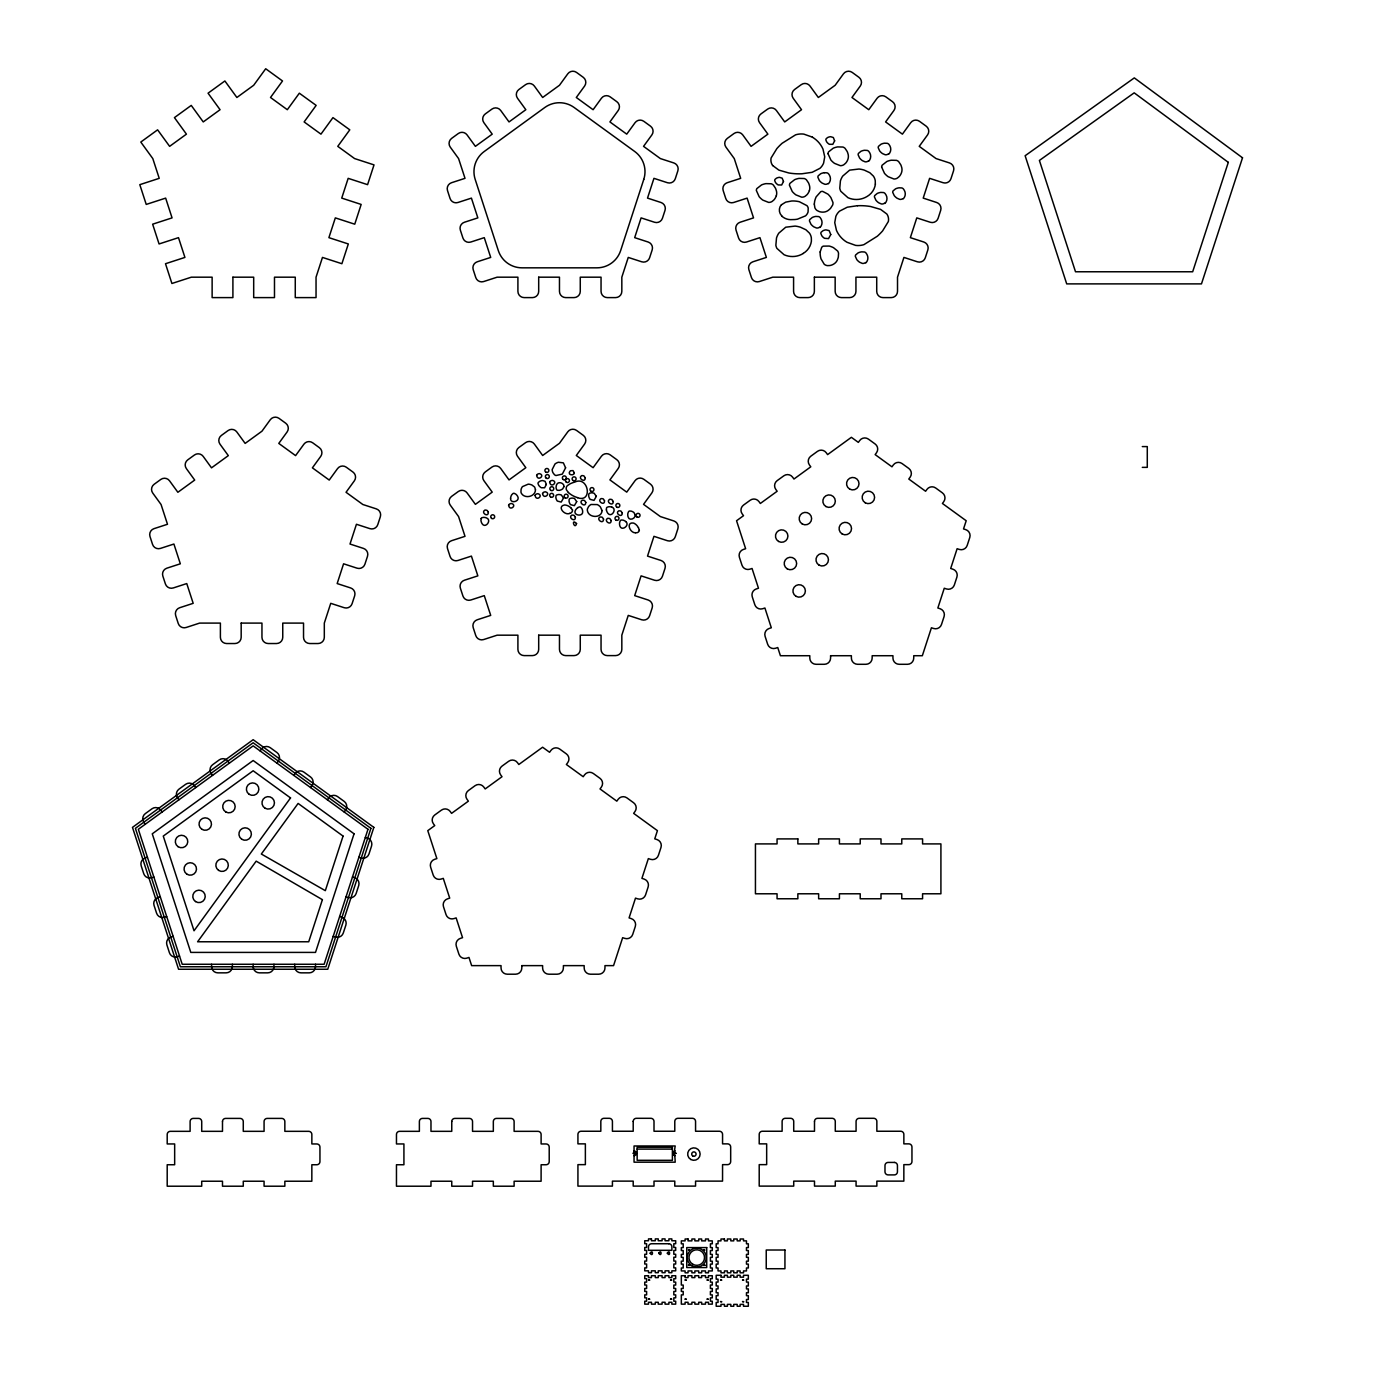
<?xml version="1.0" encoding="UTF-8"?>
<svg xmlns="http://www.w3.org/2000/svg" width="1375" height="1375" viewBox="0 0 1375 1375"><rect width="100%" height="100%" fill="white"/><g stroke="black" fill="none" stroke-linecap="round" stroke-linejoin="round"><path stroke-width="1.5" d="M232.375 964.27L232.375 966.608A6.239 6.239 0 0 1 226.136 972.847L217.817 972.847A6.239 6.239 0 0 1 211.595 966.608L211.595 964.27M273.952 964.27L273.952 966.608A6.239 6.239 0 0 1 267.712 972.847L259.394 972.847A6.239 6.239 0 0 1 253.155 966.608L253.155 964.27M639.22 530.286L638.516 527.673M510.572 498.248C510.022 504.367 520.661 501.394 517.653 496.375A7.837 7.837 0 0 0 515.677 494.055L514.164 493.333A1.925 1.925 0 0 0 513.013 493.505L511.723 494.794A7.992 7.992 0 0 0 510.589 498.248M875.325 184.078L875.256 180.744A11.017 11.017 0 0 0 873.348 176.052L869.808 172.7L864.325 170.139A26.847 26.847 0 0 0 859.014 169.022L849.647 170.139L842.703 176.103A19.473 19.473 0 0 0 840.417 180.881L839.781 188.186A11.138 11.138 0 0 0 840.812 191.314L847.997 197.725A20.591 20.591 0 0 0 867.212 196.402A16.844 16.844 0 0 0 875.411 184.078M481.181 518.53L480.941 520.334A7.992 7.992 0 0 0 482.144 523.772C485.409 528.962 492.061 520.145 486.613 517.98A7.837 7.837 0 0 0 483.622 517.361L481.989 517.688A1.925 1.925 0 0 0 481.181 518.53M260.133 750.922L261.491 749.031A6.239 6.239 0 0 1 270.205 747.656L276.942 752.537A6.239 6.239 0 0 1 278.317 761.252L276.942 763.142M293.752 775.362L295.127 773.455A6.239 6.239 0 0 1 303.841 772.08L310.561 776.978A6.239 6.239 0 0 1 311.953 785.675L310.578 787.566M327.387 799.786L328.762 797.895A6.239 6.239 0 0 1 337.477 796.52L344.197 801.402A6.239 6.239 0 0 1 345.572 810.116L344.197 812.006M781.516 204.72L785.692 202.142L791.587 201.008A26.073 26.073 0 0 1 794.458 201.008A28.17 28.17 0 0 1 799.373 201.73L806.97 205.666A6.067 6.067 0 0 1 808.208 208.055L808.07 211.956A8.766 8.766 0 0 1 805.544 215.858L797.397 219.192A42.041 42.041 0 0 1 794.767 219.536L790.522 219.656A13.475 13.475 0 0 1 781.859 216.202M868.295 160.961L868.055 161.133A3.987 3.987 0 0 1 865.064 161.803L862.469 160.686A12.856 12.856 0 0 1 859.616 158.056L858.137 154.808A2.853 2.853 0 0 1 858.447 153.398L860.922 151.319A12.22 12.22 0 0 1 864.497 150.27L867.264 150.425A3.73 3.73 0 0 1 868.794 151.422L869.756 152.848A7.064 7.064 0 0 1 868.673 161.322M888.37 153.88L888.13 154.052A3.987 3.987 0 0 1 885.139 154.722L882.544 153.605A12.856 12.856 0 0 1 879.691 150.975L878.212 147.727A2.853 2.853 0 0 1 878.522 146.317L880.997 144.238A12.22 12.22 0 0 1 884.572 143.189L887.339 143.327A3.73 3.73 0 0 1 888.869 144.323L889.831 145.767A7.064 7.064 0 0 1 888.748 154.241M819.638 227.116L819.414 227.305A3.987 3.987 0 0 1 816.423 227.975L813.811 226.841A12.856 12.856 0 0 1 810.958 224.211L809.48 220.98A2.853 2.853 0 0 1 809.806 219.553L812.281 217.473A12.22 12.22 0 0 1 815.839 216.425L818.623 216.58A3.73 3.73 0 0 1 820.153 217.577L821.098 219.02A7.064 7.064 0 0 1 820.016 227.477M884.589 203.105L884.348 203.277A3.987 3.987 0 0 1 881.358 203.947L878.762 202.83A12.856 12.856 0 0 1 875.909 200.2L874.431 196.952A2.853 2.853 0 0 1 874.741 195.542L877.216 193.463A12.22 12.22 0 0 1 880.773 192.414L883.558 192.552A3.73 3.73 0 0 1 885.088 193.548L886.05 194.992A7.064 7.064 0 0 1 884.95 203.466M865.494 262.539L865.27 262.711A3.987 3.987 0 0 1 862.28 263.381L859.667 262.264A12.856 12.856 0 0 1 856.814 259.634L855.336 256.386A2.853 2.853 0 0 1 855.645 254.959L858.12 252.88A12.22 12.22 0 0 1 861.695 251.848L864.462 251.986A3.73 3.73 0 0 1 866.009 252.983L866.955 254.427A7.064 7.064 0 0 1 865.872 262.9M577.913 507.547L579.614 506.911A1.925 1.925 0 0 1 580.748 507.22L581.814 508.492A7.837 7.837 0 0 1 582.673 511.431C583.378 517.241 572.43 515.573 575.455 510.228A7.992 7.992 0 0 1 577.93 507.564M147.417 857.244L145.2 857.966A6.239 6.239 0 0 0 141.195 865.82L143.756 873.727A6.239 6.239 0 0 0 151.628 877.731L153.845 877.009M160.273 896.775L158.039 897.497A6.239 6.239 0 0 0 154.034 905.352L156.613 913.258A6.239 6.239 0 0 0 164.467 917.262L166.684 916.541M173.113 936.306L170.895 937.028A6.239 6.239 0 0 0 166.891 944.883L169.452 952.806A6.239 6.239 0 0 0 177.306 956.794L179.541 956.072M569.594 513.511C564.18 515.539 556.72 506.241 564.695 504.952A9.694 9.694 0 0 1 570.677 507.702M824.244 172.7L827.028 172.855A3.73 3.73 0 0 1 828.558 173.852L829.503 175.295A7.064 7.064 0 0 1 828.42 183.769M857.536 205.7L847.292 207.195L839.541 211.148A14.077 14.077 0 0 0 835.845 216.408L834.745 222.681L836.464 230.381A25.919 25.919 0 0 0 847.017 242.275L855.628 245.386A19.353 19.353 0 0 0 863.878 244.664L877.353 236.208A65.759 65.759 0 0 0 882.63 230.88L888.319 221.581A9.264 9.264 0 0 0 888.542 219.295A10.484 10.484 0 0 0 888.37 217.645A9.161 9.161 0 0 0 886.789 213.967L880.567 209.378L870.581 206.508A63.284 63.284 0 0 0 857.536 205.717M1142.298 446.583L1147.283 446.583L1147.283 467.363L1142.298 467.363M637.158 1149.087L672.392 1149.087M635.37 532.812C629.578 532.881 625.745 521.589 633.703 523.102A9.694 9.694 0 0 1 638.378 527.725M577.534 497.733C593.106 503.164 588.5 475.406 574.767 482.092A25.97 25.97 0 0 0 570.161 483.794L567.308 485.667A3.936 3.936 0 0 0 566.5 489.947L568.391 492.508M365.32 837.461L367.555 838.2A6.239 6.239 0 0 1 371.542 846.055L368.981 853.961A6.239 6.239 0 0 1 361.127 857.966L358.892 857.244M352.481 877.009L354.698 877.731A6.239 6.239 0 0 1 358.703 885.586L356.142 893.492A6.239 6.239 0 0 1 348.27 897.497L346.053 896.775M339.625 916.541L341.859 917.262A6.239 6.239 0 0 1 345.864 925.117L343.286 933.023A6.239 6.239 0 0 1 335.431 937.028L333.214 936.306M611.858 507.134C617.409 508.853 611.48 518.186 607.819 513.236A7.992 7.992 0 0 1 606.409 509.902M812.47 137.173L803.825 134.114A19.353 19.353 0 0 0 795.575 134.836L782.1 143.292A65.759 65.759 0 0 0 776.841 148.62L771.134 157.919A9.264 9.264 0 0 0 770.911 160.205A10.484 10.484 0 0 0 771.083 161.855A9.161 9.161 0 0 0 772.664 165.55M625.745 521.555C630.352 525.061 621.638 531.833 619.85 525.92A7.992 7.992 0 0 1 619.661 522.277L620.366 520.592A1.925 1.925 0 0 1 621.362 520.008L623.047 520.128A7.837 7.837 0 0 1 625.728 521.555M570.78 507.598L572.344 509.816M781.962 216.098L781.584 215.686A8.112 8.112 0 0 1 781.43 204.652M772.681 165.533L778.886 170.122L788.872 172.992A63.284 63.284 0 0 0 801.917 173.783L812.161 172.305L819.913 168.352A14.077 14.077 0 0 0 823.608 163.092L824.725 156.819L822.989 149.119A25.919 25.919 0 0 0 812.436 137.225M229.384 763.142L228.009 761.252A6.239 6.239 0 0 0 219.295 759.859L212.575 764.758A6.239 6.239 0 0 0 211.183 773.455L212.558 775.362M195.748 787.566L194.373 785.675A6.239 6.239 0 0 0 185.659 784.3L178.939 789.181A6.239 6.239 0 0 0 177.564 797.895L178.939 799.786M162.112 812.006L160.737 810.116A6.239 6.239 0 0 0 152.041 808.741L145.303 813.622A6.239 6.239 0 0 0 143.928 822.336L145.303 824.227M606.392 509.902L606.495 508.08A1.925 1.925 0 0 1 607.234 507.186L608.85 506.722A7.837 7.837 0 0 1 611.858 507.134M315.511 964.27L315.511 966.608A6.239 6.239 0 0 1 309.289 972.847L300.97 972.847A6.239 6.239 0 0 1 294.731 966.608L294.731 964.27M675.194 1155.636A2.338 2.338 0 0 1 672.856 1153.298A2.338 2.338 0 0 1 675.194 1150.961M634.047 1150.961A2.338 2.338 0 0 1 636.384 1153.298A2.338 2.338 0 0 1 634.047 1155.636M572.516 509.798A3.163 3.163 0 0 1 569.577 513.339M577.569 497.612A22.705 22.705 0 0 1 568.373 492.525M639.392 530.337A3.163 3.163 0 0 1 635.422 532.658M809.394 190.455A11.223 11.223 0 0 1 807.005 194.7L805.183 196.247A6.291 6.291 0 0 1 801.677 197.175L795.902 194.872A21.45 21.45 0 0 1 792.258 191.503L789.422 185.213A4.606 4.606 0 0 1 789.92 183.373L794.63 179.678A20.436 20.436 0 0 1 799.013 178.389L804.272 178.527A5.981 5.981 0 0 1 806.438 179.816L808.517 182.909A20.367 20.367 0 0 1 809.033 184.164L809.531 185.814A9.006 9.006 0 0 1 809.428 190.472M776.308 195.697A11.223 11.223 0 0 1 773.919 199.925L772.097 201.472A6.291 6.291 0 0 1 768.591 202.4L762.816 200.097A21.45 21.45 0 0 1 759.172 196.745L756.336 190.438A4.606 4.606 0 0 1 756.834 188.616L761.544 184.92A20.436 20.436 0 0 1 765.927 183.631L771.186 183.769A5.981 5.981 0 0 1 773.352 185.041L775.431 188.152A20.367 20.367 0 0 1 775.947 189.406L776.445 191.039A9.006 9.006 0 0 1 776.342 195.714M824.244 172.717A12.22 12.22 0 0 0 820.686 173.748L818.211 175.828A2.853 2.853 0 0 0 817.884 177.255L819.363 180.503A12.856 12.856 0 0 0 822.233 183.133L824.828 184.25A3.987 3.987 0 0 0 827.836 183.597M902.67 198.688A3.987 3.987 0 0 1 899.663 199.341L897.067 198.223A12.856 12.856 0 0 1 894.214 195.594L892.719 192.345A2.853 2.853 0 0 1 893.045 190.936L895.52 188.856A12.22 12.22 0 0 1 899.078 187.808L901.863 187.945A3.73 3.73 0 0 1 903.392 188.942L904.355 190.386A7.064 7.064 0 0 1 903.255 198.859M803.292 253.464A20.591 20.591 0 0 1 784.094 254.753L776.909 248.377A11.138 11.138 0 0 1 775.861 245.248L776.514 237.944A19.473 19.473 0 0 1 778.783 233.166L785.744 227.202L795.111 226.084A26.847 26.847 0 0 1 800.422 227.202L805.905 229.763L809.445 233.114A11.017 11.017 0 0 1 811.336 237.806L811.405 241.141A16.844 16.844 0 0 1 803.258 253.395M222.492 1121.519L222.492 1131.333L201.713 1131.333L201.713 1121.519A3.111 3.111 0 0 0 198.584 1118.408L193.222 1118.408A3.111 3.111 0 0 0 190.111 1121.519L190.111 1131.333L170.328 1131.333A3.111 3.111 0 0 0 167.2 1134.461L167.2 1143.948L174.659 1143.948L174.659 1164.745L167.2 1164.745L167.2 1186.212L201.713 1186.212L201.713 1181.228L222.492 1181.228L222.492 1186.212L243.272 1186.212L243.272 1181.228L264.069 1181.228L264.069 1186.212L284.848 1186.212L284.848 1181.228L311.833 1181.228L311.85 1164.745L316.834 1164.745A3.111 3.111 0 0 0 319.945 1161.634L319.945 1147.077A3.111 3.111 0 0 0 316.834 1143.966L311.85 1143.948L311.85 1134.461A3.111 3.111 0 0 0 308.722 1131.333L284.848 1131.333L284.848 1121.519A3.111 3.111 0 0 0 281.737 1118.408L267.18 1118.408A3.111 3.111 0 0 0 264.069 1121.519L264.069 1131.333L243.272 1131.333L243.272 1121.519A3.111 3.111 0 0 0 240.161 1118.408L225.603 1118.408A3.111 3.111 0 0 0 222.492 1121.519M232.908 277.183L232.908 297.602L212.128 297.602L212.128 277.183L191.331 277.183L171.909 283.491L165.498 263.725L184.92 257.417L178.492 237.652L159.07 243.959L152.642 224.194L172.064 217.886L165.653 198.12L146.231 204.428L139.803 184.662L159.225 178.338L152.797 158.572L140.8 142.055L157.609 129.834L169.623 146.352L186.433 134.148L174.436 117.614L191.245 105.411L203.242 121.928L220.069 109.708L208.055 93.191L224.881 80.97L236.878 97.487L253.688 85.267L265.702 68.75L282.511 80.97L270.514 97.487L287.323 109.708L299.337 93.191L316.147 105.394L304.133 121.928L320.959 134.148L332.956 117.614L349.783 129.834L337.769 146.352L354.595 158.572L374.017 164.88L367.589 184.662L348.167 178.338L341.739 198.103L361.161 204.428L354.75 224.194L335.328 217.886L328.9 237.652L348.322 243.959L341.894 263.725L322.472 257.417L316.044 277.183L316.044 297.602L295.264 297.602L295.264 277.183L274.484 277.183L274.484 297.602L253.688 297.602L253.688 277.183L232.908 277.183M241.175 623.098L241.175 637.295A6.239 6.239 0 0 1 234.936 643.534L226.617 643.534A6.239 6.239 0 0 1 220.395 637.295L220.395 623.098L199.598 623.098L186.106 627.498A6.239 6.239 0 0 1 178.252 623.494L175.691 615.588A6.239 6.239 0 0 1 179.695 607.716L193.188 603.333L186.759 583.567L173.267 587.95A6.239 6.239 0 0 1 165.412 583.945L162.834 576.039A6.239 6.239 0 0 1 166.839 568.184L180.331 563.802L173.903 544.036L160.411 548.419A6.239 6.239 0 0 1 152.556 544.414L149.995 536.508A6.239 6.239 0 0 1 154 528.653L167.492 524.27L161.064 504.505L152.728 493.023A6.239 6.239 0 0 1 154.103 484.309L160.823 479.428A6.239 6.239 0 0 1 169.537 480.803L177.873 492.284L194.7 480.064L186.364 468.583A6.239 6.239 0 0 1 187.739 459.869L194.459 454.988A6.239 6.239 0 0 1 203.173 456.362L211.509 467.844L228.319 455.623L219.983 444.159A6.239 6.239 0 0 1 221.375 435.445L228.095 430.547A6.239 6.239 0 0 1 236.809 431.939L245.145 443.403L261.955 431.2L270.291 419.719A6.239 6.239 0 0 1 279.005 418.344L285.725 423.225A6.239 6.239 0 0 1 287.117 431.939L278.781 443.403L295.591 455.623L303.927 444.159A6.239 6.239 0 0 1 312.641 442.767L319.361 447.666A6.239 6.239 0 0 1 320.736 456.362L312.4 467.844L329.227 480.064L337.562 468.583A6.239 6.239 0 0 1 346.277 467.208L352.997 472.089A6.239 6.239 0 0 1 354.372 480.803L346.036 492.284L362.845 504.505L376.338 508.887A6.239 6.239 0 0 1 380.342 516.742L377.781 524.648A6.239 6.239 0 0 1 369.927 528.653L356.434 524.27L350.006 544.036L363.498 548.419A6.239 6.239 0 0 1 367.503 556.273L364.925 564.18A6.239 6.239 0 0 1 357.07 568.184L343.578 563.802L337.167 583.567L350.659 587.95A6.239 6.239 0 0 1 354.664 595.805L352.086 603.711A6.239 6.239 0 0 1 344.231 607.716L330.739 603.333L324.311 623.098L324.311 637.295A6.239 6.239 0 0 1 318.072 643.534L309.77 643.534A6.239 6.239 0 0 1 303.531 637.295L303.531 623.098L282.752 623.098L282.752 637.295A6.239 6.239 0 0 1 276.512 643.534L268.194 643.534A6.239 6.239 0 0 1 261.955 637.295L261.955 623.098L241.175 623.098M451.756 1121.519L451.756 1131.333L430.977 1131.333L430.977 1121.519A3.111 3.111 0 0 0 427.848 1118.408L422.486 1118.408A3.111 3.111 0 0 0 419.375 1121.519L419.375 1131.333L399.592 1131.333A3.111 3.111 0 0 0 396.464 1134.461L396.464 1143.948L403.923 1143.948L403.923 1164.745L396.464 1164.745L396.464 1186.212L430.977 1186.212L430.977 1181.228L451.756 1181.228L451.756 1186.212L472.536 1186.212L472.536 1181.228L493.333 1181.228L493.333 1186.212L514.112 1186.212L514.112 1181.228L541.097 1181.228L541.114 1164.745L546.098 1164.745A3.111 3.111 0 0 0 549.209 1161.634L549.209 1147.077A3.111 3.111 0 0 0 546.098 1143.966L541.114 1143.948L541.114 1134.461A3.111 3.111 0 0 0 537.986 1131.333L514.112 1131.333L514.112 1121.519A3.111 3.111 0 0 0 511.002 1118.408L496.444 1118.408A3.111 3.111 0 0 0 493.333 1121.519L493.333 1131.333L472.536 1131.333L472.536 1121.519A3.111 3.111 0 0 0 469.425 1118.408L454.867 1118.408A3.111 3.111 0 0 0 451.756 1121.519M521.812 965.628L521.812 967.966A6.239 6.239 0 0 1 515.591 974.205L507.272 974.205A6.239 6.239 0 0 1 501.033 967.966L501.033 965.628L471.642 965.628L468.978 957.447L466.761 958.169A6.239 6.239 0 0 1 458.906 954.164L456.328 946.258A6.239 6.239 0 0 1 460.333 938.403L462.55 937.681L456.139 917.898L453.905 918.62A6.239 6.239 0 0 1 446.05 914.633L443.489 906.727A6.239 6.239 0 0 1 447.494 898.855L449.711 898.133L443.283 878.367L441.066 879.089A6.239 6.239 0 0 1 433.211 875.084L430.633 867.178A6.239 6.239 0 0 1 434.637 859.323L436.872 858.602L427.78 830.655L434.741 825.584L433.366 823.694A6.239 6.239 0 0 1 434.758 814.98L441.478 810.098A6.239 6.239 0 0 1 450.192 811.473L451.567 813.364L468.377 801.161L467.002 799.253A6.239 6.239 0 0 1 468.377 790.556L475.114 785.658A6.239 6.239 0 0 1 483.811 787.05L485.186 788.941L502.012 776.72L500.637 774.83A6.239 6.239 0 0 1 502.012 766.116L508.733 761.234A6.239 6.239 0 0 1 517.447 762.609L518.822 764.5L542.609 747.227L549.57 752.28L550.945 750.389A6.239 6.239 0 0 1 559.659 749.014L566.38 753.895A6.239 6.239 0 0 1 567.755 762.609L566.38 764.5L583.206 776.72L584.581 774.83A6.239 6.239 0 0 1 593.278 773.455L600.016 778.336A6.239 6.239 0 0 1 601.391 787.05L600.016 788.941L616.825 801.161L618.2 799.253A6.239 6.239 0 0 1 626.914 797.878L633.634 802.777A6.239 6.239 0 0 1 635.027 811.473L633.652 813.364L657.422 830.655L654.758 838.836L656.992 839.558A6.239 6.239 0 0 1 660.997 847.413L658.419 855.319A6.239 6.239 0 0 1 650.564 859.323L648.347 858.602L641.919 878.367L644.136 879.089A6.239 6.239 0 0 1 648.141 886.944L645.58 894.85A6.239 6.239 0 0 1 637.725 898.855L635.491 898.133L629.08 917.898L631.297 918.62A6.239 6.239 0 0 1 635.302 926.492L632.723 934.398A6.239 6.239 0 0 1 624.869 938.403L622.652 937.681L613.559 965.628L604.966 965.628L604.966 967.966A6.239 6.239 0 0 1 598.727 974.205L590.408 974.205A6.239 6.239 0 0 1 584.169 967.966L584.169 965.628L563.389 965.628L563.389 967.966A6.239 6.239 0 0 1 557.15 974.205L548.831 974.205A6.239 6.239 0 0 1 542.609 967.966L542.609 965.628L521.812 965.628M538.691 635.181L538.691 649.361A6.239 6.239 0 0 1 532.452 655.6L524.133 655.6A6.239 6.239 0 0 1 517.911 649.361L517.911 635.181L497.114 635.181L483.622 639.564A6.239 6.239 0 0 1 475.767 635.559L473.206 627.653A6.239 6.239 0 0 1 477.211 619.781L490.703 615.398L484.275 595.633L470.783 600.016A6.239 6.239 0 0 1 462.928 596.011L460.35 588.105A6.239 6.239 0 0 1 464.355 580.25L477.847 575.867L471.419 556.102L457.927 560.484A6.239 6.239 0 0 1 450.072 556.48L447.511 548.573A6.239 6.239 0 0 1 451.516 540.719L465.008 536.336L458.58 516.57L450.244 505.089A6.239 6.239 0 0 1 451.619 496.375L458.339 491.494A6.239 6.239 0 0 1 467.053 492.869L475.389 504.35L492.216 492.13L483.88 480.648A6.239 6.239 0 0 1 485.255 471.952L491.975 467.053A6.239 6.239 0 0 1 500.689 468.428L509.025 479.909L525.834 467.689L517.498 456.225A6.239 6.239 0 0 1 518.891 447.511L525.611 442.63A6.239 6.239 0 0 1 534.325 444.005L542.661 455.486L559.47 443.266L567.806 431.784A6.239 6.239 0 0 1 576.52 430.409L583.241 435.291A6.239 6.239 0 0 1 584.633 444.005L576.297 455.486L593.106 467.689L601.442 456.225A6.239 6.239 0 0 1 610.156 454.833L616.877 459.731A6.239 6.239 0 0 1 618.252 468.428L609.916 479.909L626.742 492.13L635.078 480.648A6.239 6.239 0 0 1 643.792 479.273L650.513 484.155A6.239 6.239 0 0 1 651.887 492.869L643.552 504.35L660.361 516.57L673.853 520.953A6.239 6.239 0 0 1 677.858 528.808L675.297 536.714A6.239 6.239 0 0 1 667.442 540.719L653.95 536.336L647.522 556.102L661.014 560.484A6.239 6.239 0 0 1 665.019 568.339L662.441 576.245A6.239 6.239 0 0 1 654.586 580.25L641.094 575.867L634.683 595.633L648.175 600.016A6.239 6.239 0 0 1 652.18 607.87L649.602 615.794A6.239 6.239 0 0 1 641.747 619.781L628.255 615.398L621.827 635.181L621.827 649.361A6.239 6.239 0 0 1 615.588 655.6L607.286 655.6A6.239 6.239 0 0 1 601.047 649.361L601.047 635.181L580.267 635.181L580.267 649.361A6.239 6.239 0 0 1 574.028 655.6L565.709 655.6A6.239 6.239 0 0 1 559.47 649.361L559.47 635.181L538.691 635.181M538.691 277.183L538.691 291.363A6.239 6.239 0 0 1 532.452 297.602L524.133 297.602A6.239 6.239 0 0 1 517.911 291.363L517.911 277.183L497.114 277.183L483.622 281.566A6.239 6.239 0 0 1 475.767 277.561L473.206 269.655A6.239 6.239 0 0 1 477.211 261.8L490.703 257.417L484.275 237.652L470.783 242.034A6.239 6.239 0 0 1 462.928 238.03L460.35 230.123A6.239 6.239 0 0 1 464.355 222.269L477.847 217.886L471.419 198.12L457.927 202.503A6.239 6.239 0 0 1 450.072 198.498L447.511 190.592A6.239 6.239 0 0 1 451.516 182.72L465.008 178.338L458.58 158.572L450.244 147.091A6.239 6.239 0 0 1 451.619 138.394L458.339 133.495A6.239 6.239 0 0 1 467.053 134.888L475.389 146.352L492.216 134.148L483.88 122.667A6.239 6.239 0 0 1 485.255 113.953L491.975 109.072A6.239 6.239 0 0 1 500.689 110.447L509.025 121.928L525.834 109.708L517.498 98.227A6.239 6.239 0 0 1 518.891 89.513L525.611 84.631A6.239 6.239 0 0 1 534.325 86.006L542.661 97.487L559.47 85.267L567.806 73.786A6.239 6.239 0 0 1 576.52 72.411L583.241 77.309A6.239 6.239 0 0 1 584.633 86.006L576.297 97.487L593.106 109.708L601.442 98.227A6.239 6.239 0 0 1 610.156 96.852L616.877 101.733A6.239 6.239 0 0 1 618.252 110.447L609.916 121.928L626.742 134.148L635.078 122.667A6.239 6.239 0 0 1 643.792 121.292L650.513 126.173A6.239 6.239 0 0 1 651.887 134.888L643.552 146.352L660.361 158.572L673.853 162.955A6.239 6.239 0 0 1 677.858 170.809L675.297 178.716A6.239 6.239 0 0 1 667.442 182.72L653.95 178.338L647.522 198.103L661.014 202.503A6.239 6.239 0 0 1 665.019 210.358L662.441 218.264A6.239 6.239 0 0 1 654.586 222.269L641.094 217.886L634.683 237.652L648.175 242.034A6.239 6.239 0 0 1 652.18 249.889L649.602 257.795A6.239 6.239 0 0 1 641.747 261.8L628.255 257.417L621.827 277.183L621.827 291.363A6.239 6.239 0 0 1 615.588 297.602L607.286 297.602A6.239 6.239 0 0 1 601.047 291.363L601.047 277.183L580.267 277.183L580.267 291.363A6.239 6.239 0 0 1 574.028 297.602L565.709 297.602A6.239 6.239 0 0 1 559.47 291.363L559.47 277.183L538.691 277.183M633.205 1121.416L633.205 1131.247L612.425 1131.247L612.425 1121.416A3.111 3.111 0 0 0 609.314 1118.305L603.934 1118.305A3.111 3.111 0 0 0 600.823 1121.416L600.823 1131.247L581.041 1131.247A3.111 3.111 0 0 0 577.93 1134.358L577.93 1143.862L585.372 1143.862L585.372 1164.642L577.93 1164.642L577.93 1186.109L612.425 1186.109L612.425 1181.125L633.205 1181.125L633.205 1186.109L654.002 1186.109L654.002 1181.125L674.781 1181.125L674.781 1186.109L695.561 1186.109L695.561 1181.125L722.545 1181.125L722.562 1164.642L727.547 1164.642A3.111 3.111 0 0 0 730.675 1161.531L730.675 1146.973A3.111 3.111 0 0 0 727.547 1143.862L722.562 1143.862L722.562 1134.358A3.111 3.111 0 0 0 719.452 1131.247L695.561 1131.247L695.561 1121.416A3.111 3.111 0 0 0 692.45 1118.305L677.892 1118.305A3.111 3.111 0 0 0 674.781 1121.416L674.781 1131.247L654.002 1131.247L654.002 1121.416A3.111 3.111 0 0 0 650.873 1118.305L636.333 1118.305A3.111 3.111 0 0 0 633.205 1121.416M814.498 1121.416L814.498 1131.247L793.719 1131.247L793.719 1121.416A3.111 3.111 0 0 0 790.591 1118.305L785.228 1118.305A3.111 3.111 0 0 0 782.117 1121.416L782.117 1131.247L762.334 1131.247A3.111 3.111 0 0 0 759.206 1134.358L759.206 1143.862L766.666 1143.862L766.666 1164.642L759.206 1164.642L759.206 1186.109L793.719 1186.109L793.719 1181.125L814.498 1181.125L814.498 1186.109L835.278 1186.109L835.278 1181.125L856.075 1181.125L856.075 1186.109L876.855 1186.109L876.855 1181.125L903.839 1181.125L903.856 1164.642L908.841 1164.642A3.111 3.111 0 0 0 911.952 1161.531L911.952 1146.973A3.111 3.111 0 0 0 908.841 1143.862L903.856 1143.862L903.856 1134.358A3.111 3.111 0 0 0 900.728 1131.247L876.855 1131.247L876.855 1121.416A3.111 3.111 0 0 0 873.744 1118.305L859.186 1118.305A3.111 3.111 0 0 0 856.075 1121.416L856.075 1131.247L835.278 1131.247L835.278 1121.416A3.111 3.111 0 0 0 832.167 1118.305L817.609 1118.305A3.111 3.111 0 0 0 814.498 1121.416M814.361 277.183L814.361 291.363A6.239 6.239 0 0 1 808.139 297.602L799.82 297.602A6.239 6.239 0 0 1 793.581 291.363L793.581 277.183L772.802 277.183L759.309 281.566A6.239 6.239 0 0 1 751.455 277.561L748.877 269.655A6.239 6.239 0 0 1 752.881 261.8L766.373 257.417L759.945 237.652L746.453 242.034A6.239 6.239 0 0 1 738.598 238.03L736.038 230.123A6.239 6.239 0 0 1 740.042 222.269L753.534 217.886L747.106 198.12L733.614 202.503A6.239 6.239 0 0 1 725.759 198.498L723.181 190.592A6.239 6.239 0 0 1 727.186 182.72L740.678 178.338L734.267 158.572L725.914 147.091A6.239 6.239 0 0 1 727.306 138.394L734.027 133.495A6.239 6.239 0 0 1 742.741 134.888L751.077 146.352L767.886 134.148L759.55 122.667A6.239 6.239 0 0 1 760.925 113.953L767.663 109.072A6.239 6.239 0 0 1 776.359 110.447L784.712 121.928L801.522 109.708L793.186 98.227A6.239 6.239 0 0 1 794.561 89.513L801.281 84.631A6.239 6.239 0 0 1 809.995 86.006L818.331 97.487L835.158 85.267L843.494 73.786A6.239 6.239 0 0 1 852.208 72.411L858.928 77.309A6.239 6.239 0 0 1 860.303 86.006L851.967 97.487L868.777 109.708L877.13 98.227A6.239 6.239 0 0 1 885.827 96.852L892.564 101.733A6.239 6.239 0 0 1 893.939 110.447L885.603 121.928L902.412 134.148L910.748 122.667A6.239 6.239 0 0 1 919.463 121.292L926.183 126.173A6.239 6.239 0 0 1 927.575 134.888L919.239 146.352L936.048 158.572L949.541 162.955A6.239 6.239 0 0 1 953.545 170.809L950.967 178.716A6.239 6.239 0 0 1 943.113 182.72L929.62 178.338L923.209 198.103L936.702 202.503A6.239 6.239 0 0 1 940.689 210.358L938.128 218.264A6.239 6.239 0 0 1 930.273 222.269L916.781 217.886L910.353 237.652L923.845 242.034A6.239 6.239 0 0 1 927.85 249.889L925.289 257.795A6.239 6.239 0 0 1 917.417 261.8L903.925 257.417L897.514 277.183L897.514 291.363A6.239 6.239 0 0 1 891.275 297.602L882.956 297.602A6.239 6.239 0 0 1 876.717 291.363L876.717 277.183L855.938 277.183L855.938 291.363A6.239 6.239 0 0 1 849.698 297.602L841.397 297.602A6.239 6.239 0 0 1 835.158 291.363L835.158 277.183L814.361 277.183M830.586 655.72L830.586 658.075A6.239 6.239 0 0 1 824.347 664.297L816.045 664.297A6.239 6.239 0 0 1 809.806 658.075L809.806 655.72L780.416 655.72L777.752 647.539L775.534 648.261A6.239 6.239 0 0 1 767.663 644.256L765.102 636.35A6.239 6.239 0 0 1 769.106 628.495L771.323 627.773L764.913 608.008L762.678 608.73A6.239 6.239 0 0 1 754.823 604.725L752.263 596.819A6.239 6.239 0 0 1 756.25 588.964L758.484 588.242L752.056 568.477L749.839 569.198A6.239 6.239 0 0 1 741.984 565.194L739.406 557.288A6.239 6.239 0 0 1 743.411 549.433L745.628 548.711L736.553 520.747L743.514 515.694L742.139 513.803A6.239 6.239 0 0 1 743.514 505.089L750.252 500.208A6.239 6.239 0 0 1 758.966 501.583L760.341 503.473L777.15 491.253L775.775 489.363A6.239 6.239 0 0 1 777.15 480.648L783.887 475.767A6.239 6.239 0 0 1 792.584 477.142L793.959 479.033L810.786 466.813L809.411 464.922A6.239 6.239 0 0 1 810.786 456.225L817.506 451.327A6.239 6.239 0 0 1 826.22 452.702L827.595 454.609L851.383 437.319L858.344 442.389L859.719 440.498A6.239 6.239 0 0 1 868.416 439.106L875.153 444.005A6.239 6.239 0 0 1 876.528 452.702L875.153 454.609L891.963 466.813L893.337 464.922A6.239 6.239 0 0 1 902.052 463.547L908.789 468.428A6.239 6.239 0 0 1 910.164 477.142L908.789 479.033L925.598 491.253L926.973 489.363A6.239 6.239 0 0 1 935.688 487.988L942.408 492.869A6.239 6.239 0 0 1 943.8 501.583L942.425 503.473L966.195 520.747L963.531 528.928L965.766 529.65A6.239 6.239 0 0 1 969.77 537.522L967.192 545.428A6.239 6.239 0 0 1 959.337 549.433L957.12 548.711L950.692 568.477L952.909 569.198A6.239 6.239 0 0 1 956.914 577.053L954.353 584.959A6.239 6.239 0 0 1 946.498 588.964L944.264 588.242L937.853 608.008L940.07 608.73A6.239 6.239 0 0 1 944.075 616.584L941.497 624.491A6.239 6.239 0 0 1 933.642 628.495L931.425 627.773L922.333 655.72L913.739 655.72L913.739 658.075A6.239 6.239 0 0 1 907.5 664.297L899.181 664.297A6.239 6.239 0 0 1 892.942 658.075L892.942 655.72L872.163 655.72L872.163 658.075A6.239 6.239 0 0 1 865.923 664.297L857.605 664.297A6.239 6.239 0 0 1 851.383 658.075L851.383 655.72L830.586 655.72M602.061 510.572C601.666 518.65 588.448 518.066 587.383 510.555A4.572 4.572 0 0 1 587.469 508.784L588.586 506.584A7.855 7.855 0 0 1 591.044 504.487L597.317 504.591A10.708 10.708 0 0 1 600.359 506.894L602.061 510.572M814.292 204.102L814.877 207.745A6.291 6.291 0 0 0 817.145 210.564L819.311 211.595A11.223 11.223 0 0 0 824.141 212.042A9.006 9.006 0 0 0 828.438 210.255L829.744 209.138A20.367 20.367 0 0 0 830.672 208.158L832.666 204.995A5.981 5.981 0 0 0 832.958 202.486L830.913 197.639A20.436 20.436 0 0 0 827.939 194.15L822.645 191.383A4.606 4.606 0 0 0 820.772 191.658L816.183 196.831A21.45 21.45 0 0 0 814.619 201.523L814.292 204.102M563.527 498.042L561.189 502.081L557.288 501.05A7.992 7.992 0 0 1 555.878 497.716L555.964 495.894A1.925 1.925 0 0 1 556.703 495L558.319 494.536A7.837 7.837 0 0 1 561.327 494.966L563.527 498.042M575.386 517.258C575.661 522.844 567.531 517.533 571.845 515.144A4.486 4.486 0 0 1 574.183 515.436L575.386 517.258M576.555 523.531C574.784 530.475 570.608 517.756 576.555 523.531M576.709 501.617L574.372 505.656L570.47 504.625A7.992 7.992 0 0 1 569.061 501.273L569.147 499.452A1.925 1.925 0 0 1 569.886 498.558L571.502 498.111A7.837 7.837 0 0 1 574.509 498.523L576.709 501.617M585.183 477.761C585.578 483.347 577.328 478.277 581.642 475.647A4.486 4.486 0 0 1 583.98 475.939L585.183 477.761M585.802 502.391C585.75 508.269 578.016 502.442 582.261 500.277A4.486 4.486 0 0 1 584.598 500.569L585.802 502.391M596.337 496.341L594 500.38L590.098 499.348A7.992 7.992 0 0 1 588.672 495.997L588.758 494.175A1.925 1.925 0 0 1 589.497 493.281L591.113 492.817A7.837 7.837 0 0 1 594.138 493.247L596.337 496.341M603.556 519.148C603.539 524.958 595.753 519.217 600.016 517.034A4.486 4.486 0 0 1 602.353 517.327L603.556 519.148M604.519 500.758C604.931 506.378 596.664 501.239 600.978 498.644A4.486 4.486 0 0 1 603.316 498.936L604.519 500.758M611.136 520.489C611.342 526.247 603.281 520.781 607.595 518.375A4.486 4.486 0 0 1 609.933 518.667L611.136 520.489M613.164 501.462C613.628 507.048 605.275 501.978 609.623 499.348A4.486 4.486 0 0 1 611.978 499.641L613.164 501.462M622.256 512.978C622.531 518.53 614.384 513.305 618.716 510.864A4.486 4.486 0 0 1 621.053 511.156L622.256 512.978M535.477 489.655C535.545 496.478 525.267 499.159 521.589 493.659A4.572 4.572 0 0 1 520.953 492.009L521.073 489.534A7.855 7.855 0 0 1 522.448 486.63L528.223 484.155A10.708 10.708 0 0 1 531.936 485.014L534.634 487.059L535.477 489.655M574.32 472.845C574.441 475.595 568.7 475.475 569.267 472.708A4.486 4.486 0 0 1 570.556 470.731L573.014 470.611L574.32 472.845M508.595 505.261C509.609 511.741 517.498 505.175 511.552 503.491A4.486 4.486 0 0 0 509.283 504.195L508.595 505.261M535.081 495.464C535.958 501.841 543.967 495.619 538.038 493.694A4.486 4.486 0 0 0 535.769 494.416L535.098 495.344M536.628 475.389C537.608 481.852 545.548 475.355 539.567 473.619A4.486 4.486 0 0 0 537.316 474.341L536.628 475.389M542.541 493.591C543.572 500.105 551.444 493.453 545.497 491.82A4.486 4.486 0 0 0 543.228 492.525L542.558 493.47M546.322 484.481L544.603 487.781L541.337 487.747A7.992 7.992 0 0 1 538.691 485.272L538.02 483.588A1.925 1.925 0 0 1 538.33 482.453L539.619 481.387A7.837 7.837 0 0 1 542.541 480.528L545.102 481.319L546.322 484.481M549.622 482.178C550.842 488.812 558.439 481.783 552.561 480.408A4.486 4.486 0 0 0 550.309 481.13L549.639 482.058M783.475 181.5L781.67 184.989L778.233 184.955A8.422 8.422 0 0 1 775.414 182.342L774.709 180.555A2.028 2.028 0 0 1 775.036 179.386L776.394 178.234A8.267 8.267 0 0 1 779.487 177.341L782.186 178.166L783.475 181.5M828.025 153.708L830.861 160.016A21.45 21.45 0 0 0 834.522 163.367L840.297 165.67A6.291 6.291 0 0 0 843.803 164.759L845.625 163.212A11.223 11.223 0 0 0 848.014 158.967A9.006 9.006 0 0 0 848.134 154.327L847.653 152.677A20.367 20.367 0 0 0 847.138 151.422L845.058 148.328A5.981 5.981 0 0 0 842.892 147.039L837.633 146.902A20.436 20.436 0 0 0 833.233 148.191L828.541 151.886A4.606 4.606 0 0 0 828.025 153.708M830.758 234.541L828.523 238.614L824.536 238.305A9.9 9.9 0 0 1 821.803 235.761L820.823 233.458A2.286 2.286 0 0 1 821.202 232.134L823.041 230.691A9.694 9.694 0 0 1 825.877 229.866L829.142 230.605L830.758 234.541M834.625 140.834L832.82 144.323L829.383 144.306A8.422 8.422 0 0 1 826.564 141.694L825.859 139.906A2.028 2.028 0 0 1 826.203 138.72L827.544 137.586A8.267 8.267 0 0 1 830.637 136.692L833.336 137.517L834.625 140.834M881.633 167.028L884.486 173.336A21.45 21.45 0 0 0 888.13 176.688L893.905 178.991A6.291 6.291 0 0 0 897.411 178.062L899.233 176.533A11.223 11.223 0 0 0 901.622 172.287A9.006 9.006 0 0 0 901.759 167.647L901.261 165.997A20.367 20.367 0 0 0 900.745 164.742L898.666 161.631A5.981 5.981 0 0 0 896.5 160.359L891.241 160.222A20.436 20.436 0 0 0 886.841 161.511L882.148 165.206A4.606 4.606 0 0 0 881.633 167.028M488.331 512.188C488.589 517.98 480.391 512.634 484.928 510.056A4.486 4.486 0 0 1 487.248 510.52L488.331 512.188M565.589 467.809L562.306 474.117L555.998 475.527A4.572 4.572 0 0 1 554.434 474.667L552.956 472.691A7.855 7.855 0 0 1 552.166 469.58L555.002 463.977A10.708 10.708 0 0 1 558.405 462.258L563.355 462.859L565.589 467.809M633.205 1153.23L634.872 1153.35L633.205 1153.23M648.553 1280.022L649.791 1280.142L648.553 1279.97M648.553 1299.134L649.791 1299.22L648.553 1299.083M650.152 1253.175C653.039 1257.987 653.434 1248.586 650.152 1253.175M658.745 1253.175C661.633 1257.987 662.028 1248.586 658.745 1253.175M667.322 1253.175C670.433 1257.953 670.278 1248.5 667.322 1253.175M674.369 1153.23L676.053 1153.35L674.369 1153.23M670.553 1280.022L671.808 1280.108L670.57 1279.97M670.553 1299.134L671.808 1299.22L670.57 1299.083M685.145 1280.022L686.383 1280.142L685.145 1279.97M685.145 1299.134L686.383 1299.22L685.145 1299.083M688.514 1249.909L689.752 1250.047L688.514 1249.875M688.514 1265.12L689.752 1265.223L688.514 1265.12M703.725 1249.909L704.963 1250.047L703.725 1249.875M703.725 1265.12L704.963 1265.223L703.725 1265.12M707.163 1280.022L708.4 1280.142L707.163 1279.97M707.163 1299.134L708.4 1299.255L707.163 1299.083M720.552 1280.022L721.789 1280.142L720.552 1279.97M720.552 1301.627L721.789 1301.747L720.569 1301.541M742.569 1280.022L743.806 1280.142L742.569 1279.97M742.569 1301.627L743.806 1301.747L742.569 1301.541M820.153 251.952L820.17 254.014A21.45 21.45 0 0 0 821.03 258.895L824.227 264.241A6.291 6.291 0 0 0 827.578 265.633L829.967 265.512A11.223 11.223 0 0 0 834.436 263.588A9.006 9.006 0 0 0 837.358 259.978L837.959 258.363A20.367 20.367 0 0 0 838.32 257.056L838.544 253.327A5.981 5.981 0 0 0 837.598 250.989L833.508 247.689A20.436 20.436 0 0 0 829.228 246.056L823.247 246.142A4.606 4.606 0 0 0 821.734 247.277L820.153 251.952M564.042 486.527L562.633 488.933A7.992 7.992 0 0 1 559.281 490.359L557.459 490.273A1.925 1.925 0 0 1 556.566 489.534L556.102 487.919A7.837 7.837 0 0 1 556.531 484.894C557.683 480.958 564.18 482.694 564.042 486.527M635.233 514.903C635.577 518.77 629.217 521.245 628.066 516.914A7.992 7.992 0 0 1 627.877 513.288L628.581 511.603A1.925 1.925 0 0 1 629.578 511.019L631.245 511.139A7.837 7.837 0 0 1 633.944 512.566L635.233 514.903M635.13 1153.333L634.047 1154.398L634.047 1162.184L675.194 1162.184C674.953 1153.694 673.767 1154.02 675.194 1145.977L634.047 1145.977L634.047 1152.216L635.13 1153.333M322.403 899.663L308.722 941.772L197.605 941.772L256.18 861.145L322.403 899.663M343.062 836.086L325.325 890.673L261.336 854.03L298.117 803.43L343.062 836.086M354.062 833.8L315.511 952.411L190.798 952.411L152.264 833.817L253.155 760.513L354.062 833.8M367.984 829.28L324.122 964.27L182.205 964.27L138.342 829.28L253.155 745.869L367.984 829.28M370.906 828.334L325.944 966.763L180.383 966.763L135.403 828.334L253.155 742.775L370.906 828.334M373.845 827.372L327.748 969.255L178.578 969.255L132.481 827.372L253.155 739.698L373.845 827.372M643.775 179.386L620.641 250.594A24.939 24.939 0 0 1 596.905 267.833L522.036 267.833A24.939 24.939 0 0 1 498.317 250.594L475.183 179.386A24.939 24.939 0 0 1 484.241 151.491L544.809 107.491A24.939 24.939 0 0 1 574.131 107.491L634.717 151.491A24.939 24.939 0 0 1 643.775 179.386M1228.305 162.353L1192.675 271.769L1075.508 271.769L1039.397 160.445L1134.186 92.847L1228.305 162.353M1242.519 157.798L1201.475 283.886L1066.708 283.886L1025.131 155.736L1134.306 77.894L1242.519 157.798M290.537 797.93L194.03 930.772L163.264 836.086L253.155 770.773L290.537 797.93M797.861 838.905L777.064 838.905L777.064 843.906L755.442 843.906L755.442 893.784L777.064 893.784L777.064 898.769L797.861 898.769L797.861 893.784L818.641 893.784L818.641 898.769L839.42 898.769L839.42 893.784L860.217 893.784L860.217 898.769L880.997 898.769L880.997 893.784L901.777 893.784L901.777 898.769L922.573 898.769L922.573 893.784L940.913 893.784L940.913 843.906L922.573 843.906L922.573 838.905L901.777 838.905L901.777 843.906L880.997 843.906L880.997 838.905L860.217 838.905L860.217 843.906L839.42 843.906L839.42 838.905L818.641 838.905L818.641 843.906L797.861 843.906L797.861 838.905M672.392 1147.214L637.158 1147.214L637.158 1160.311L672.392 1160.311L672.392 1147.214M894.334 1162.425L888.095 1162.425A3.111 3.111 0 0 0 884.984 1165.553L884.984 1171.775A3.111 3.111 0 0 0 888.095 1174.903L894.334 1174.903A3.111 3.111 0 0 0 897.445 1171.775L897.445 1165.553A3.111 3.111 0 0 0 894.334 1162.425M651.458 1238.892L648.502 1238.892L648.502 1240.748L644.737 1240.748L644.737 1243.705L646.611 1243.705L646.611 1247.486L644.737 1247.486L644.737 1250.425L646.611 1250.425L646.611 1254.275L644.737 1254.275L644.737 1257.231L646.611 1257.231L646.611 1261.064L644.737 1261.064L644.737 1264.02L646.611 1264.02L646.611 1267.87L644.737 1267.87L644.737 1270.827L648.502 1270.827L648.502 1272.683L651.458 1272.683L651.458 1270.827L655.308 1270.827L655.308 1272.683L658.247 1272.683L658.247 1270.827L662.097 1270.827L662.097 1272.683L665.053 1272.683L665.053 1270.827L668.886 1270.827L668.886 1272.683L671.842 1272.683L671.842 1270.827L675.692 1270.827L675.692 1267.87L673.819 1267.87L673.819 1264.02L675.692 1264.02L675.692 1261.064L673.819 1261.064L673.819 1257.231L675.692 1257.231L675.692 1254.275L673.819 1254.275L673.819 1250.425L675.692 1250.425L675.692 1247.486L673.819 1247.486L673.819 1243.705L675.692 1243.705L675.692 1240.748L671.842 1240.748L671.842 1238.892L668.886 1238.892L668.886 1240.748L665.053 1240.748L665.053 1238.892L662.097 1238.892L662.097 1240.748L658.247 1240.748L658.247 1238.892L655.308 1238.892L655.308 1240.748L651.458 1240.748L651.458 1238.892M688.05 1238.995L685.111 1238.995L685.111 1240.869L681.33 1240.869L681.33 1243.808L683.203 1243.808L683.203 1247.589L681.33 1247.589L681.33 1250.545L683.203 1250.545L683.203 1254.378L681.33 1254.378L681.33 1257.334L683.203 1257.334L683.203 1261.184L681.33 1261.184L681.33 1264.123L683.203 1264.123L683.203 1267.973L681.33 1267.973L681.33 1270.93L685.111 1270.93L685.111 1272.803L688.05 1272.803L688.05 1270.93L691.9 1270.93L691.9 1272.803L694.856 1272.803L694.856 1270.93L698.706 1270.93L698.706 1272.803L701.645 1272.803L701.645 1270.93L705.495 1270.93L705.495 1272.803L708.452 1272.803L708.452 1270.93L712.284 1270.93L712.284 1267.973L710.411 1267.973L710.411 1264.123L712.284 1264.123L712.284 1261.184L710.411 1261.184L710.411 1257.334L712.284 1257.334L712.284 1254.378L710.411 1254.378L710.411 1250.545L712.284 1250.545L712.284 1247.589L710.411 1247.589L710.411 1243.808L712.284 1243.808L712.284 1240.869L708.452 1240.869L708.452 1238.995L705.495 1238.995L705.495 1240.869L701.645 1240.869L701.645 1238.995L698.706 1238.995L698.706 1240.869L694.856 1240.869L694.856 1238.995L691.9 1238.995L691.9 1240.869L688.05 1240.869L688.05 1238.995M724.436 1238.995L720.998 1238.995L720.998 1240.869L718.042 1240.869L718.042 1243.808L716.186 1243.808L716.186 1247.589L718.042 1247.589L718.042 1250.545L716.186 1250.545L716.186 1254.378L718.042 1254.378L718.042 1257.334L716.186 1257.334L716.186 1261.184L718.042 1261.184L718.042 1264.123L716.186 1264.123L716.186 1267.973L718.042 1267.973L718.042 1270.93L720.998 1270.93L720.998 1272.803L724.436 1272.803L724.436 1270.93L727.375 1270.93L727.375 1272.803L730.812 1272.803L730.812 1270.93L733.752 1270.93L733.752 1272.803L737.189 1272.803L737.189 1270.93L740.145 1270.93L740.145 1272.803L743.514 1272.803L743.514 1270.93L746.47 1270.93L746.47 1267.973L748.327 1267.973L748.327 1264.123L746.47 1264.123L746.47 1261.184L748.327 1261.184L748.327 1257.334L746.47 1257.334L746.47 1254.378L748.327 1254.378L748.327 1250.545L746.47 1250.545L746.47 1247.589L748.327 1247.589L748.327 1243.808L746.47 1243.808L746.47 1240.869L743.514 1240.869L743.514 1238.995L740.145 1238.995L740.145 1240.869L737.189 1240.869L737.189 1238.995L733.752 1238.995L733.752 1240.869L730.812 1240.869L730.812 1238.995L727.375 1238.995L727.375 1240.869L724.436 1240.869L724.436 1238.995M668.783 1243.739L651.612 1243.739A3.111 3.111 0 0 0 648.484 1246.85L648.484 1250.322L671.894 1250.322L671.894 1246.85A3.111 3.111 0 0 0 668.783 1243.739M706.716 1247.589L686.761 1247.589L686.761 1267.544L706.716 1267.544L706.716 1247.589M784.936 1250.013L766.236 1250.013L766.236 1268.73L784.936 1268.73L784.936 1250.013M720.998 1275.295L716.186 1275.295L716.186 1279.145L718.042 1279.145L718.042 1282.084L716.186 1282.084L716.186 1285.934L718.042 1285.934L718.042 1288.891L716.186 1288.891L716.186 1292.723L718.042 1292.723L718.042 1295.68L716.186 1295.68L716.186 1299.53L718.042 1299.53L718.042 1302.469L716.186 1302.469L716.186 1306.25L720.998 1306.25L720.998 1304.377L724.436 1304.377L724.436 1306.25L727.375 1306.25L727.375 1304.377L730.812 1304.377L730.812 1306.25L733.752 1306.25L733.752 1304.377L737.189 1304.377L737.189 1306.25L740.145 1306.25L740.145 1304.377L743.514 1304.377L743.514 1306.25L748.327 1306.25L748.327 1302.469L746.47 1302.469L746.47 1299.53L748.327 1299.53L748.327 1295.68L746.47 1295.68L746.47 1292.723L748.327 1292.723L748.327 1288.891L746.47 1288.891L746.47 1285.934L748.327 1285.934L748.327 1282.084L746.47 1282.084L746.47 1279.145L748.327 1279.145L748.327 1275.295L743.514 1275.295L743.514 1277.169L740.145 1277.169L740.145 1275.295L737.189 1275.295L737.189 1277.169L733.752 1277.169L733.752 1275.295L730.812 1275.295L730.812 1277.169L727.375 1277.169L727.375 1275.295L724.436 1275.295L724.436 1277.169L720.998 1277.169L720.998 1275.295M648.502 1275.725L644.737 1275.725L644.737 1278.681L646.611 1278.681L646.611 1282.119L644.737 1282.119L644.737 1285.058L646.611 1285.058L646.611 1288.495L644.737 1288.495L644.737 1291.434L646.611 1291.434L646.611 1294.872L644.737 1294.872L644.737 1297.828L646.611 1297.828L646.611 1301.197L644.737 1301.197L644.737 1304.153L648.502 1304.153L648.502 1302.28L651.458 1302.28L651.458 1304.153L655.308 1304.153L655.308 1302.28L658.247 1302.28L658.247 1304.153L662.097 1304.153L662.097 1302.28L665.053 1302.28L665.053 1304.153L668.886 1304.153L668.886 1302.28L671.842 1302.28L671.842 1304.153L675.692 1304.153L675.692 1301.197L673.819 1301.197L673.819 1297.828L675.692 1297.828L675.692 1294.872L673.819 1294.872L673.819 1291.434L675.692 1291.434L675.692 1288.495L673.819 1288.495L673.819 1285.058L675.692 1285.058L675.692 1282.119L673.819 1282.119L673.819 1278.681L675.692 1278.681L675.692 1275.725L671.842 1275.725L671.842 1277.598L668.886 1277.598L668.886 1275.725L665.053 1275.725L665.053 1277.598L662.097 1277.598L662.097 1275.725L658.247 1275.725L658.247 1277.598L655.308 1277.598L655.308 1275.725L651.458 1275.725L651.458 1277.598L648.502 1277.598L648.502 1275.725M685.111 1275.725L681.33 1275.725L681.33 1285.058L683.203 1285.058L683.203 1288.495L681.33 1288.495L681.33 1291.434L683.203 1291.434L683.203 1294.872L681.33 1294.872L681.33 1304.153L685.111 1304.153L685.111 1302.28L688.05 1302.28L688.05 1304.153L691.9 1304.153L691.9 1302.28L694.856 1302.28L694.856 1304.153L698.706 1304.153L698.706 1302.28L701.645 1302.28L701.645 1304.153L705.495 1304.153L705.495 1302.28L708.452 1302.28L708.452 1304.153L712.284 1304.153L712.284 1301.197L710.411 1301.197L710.411 1297.828L712.284 1297.828L712.284 1294.872L710.411 1294.872L710.411 1291.434L712.284 1291.434L712.284 1288.495L710.411 1288.495L710.411 1285.058L712.284 1285.058L712.284 1282.119L710.411 1282.119L710.411 1278.681L712.284 1278.681L712.284 1275.725L708.452 1275.725L708.452 1277.598L705.495 1277.598L705.495 1275.725L701.645 1275.725L701.645 1277.598L698.706 1277.598L698.706 1275.725L694.856 1275.725L694.856 1277.598L691.9 1277.598L691.9 1275.725L688.05 1275.725L688.05 1277.598L685.111 1277.598L685.111 1275.725M691.745 1265.653A9.505 9.505 0 0 0 706.252 1257.85A9.505 9.505 0 0 0 692.244 1249.188A9.505 9.505 0 0 0 691.745 1265.653M692.656 1264.175A7.769 7.769 0 0 0 704.516 1257.798A7.769 7.769 0 0 0 693.069 1250.717A7.769 7.769 0 0 0 692.656 1264.175M849.664 489.087A6.239 6.239 0 0 0 859.014 483.691A6.239 6.239 0 0 0 849.664 478.277A6.239 6.239 0 0 0 849.664 489.087M825.962 506.55A6.239 6.239 0 0 0 835.33 501.136A6.239 6.239 0 0 0 825.962 495.739A6.239 6.239 0 0 0 825.962 506.55M802.278 523.995A6.239 6.239 0 0 0 811.628 518.598A6.239 6.239 0 0 0 802.278 513.202A6.239 6.239 0 0 0 802.278 523.995M778.577 541.458A6.239 6.239 0 0 0 787.927 536.061A6.239 6.239 0 0 0 778.577 530.664A6.239 6.239 0 0 0 778.577 541.458M787.308 568.906A6.239 6.239 0 0 0 796.658 563.492A6.239 6.239 0 0 0 787.308 558.095A6.239 6.239 0 0 0 787.308 568.906M796.039 596.337A6.239 6.239 0 0 0 805.389 590.941A6.239 6.239 0 0 0 796.039 585.527A6.239 6.239 0 0 0 796.039 596.337M819.105 565.159A6.239 6.239 0 0 0 828.455 559.763A6.239 6.239 0 0 0 819.105 554.348A6.239 6.239 0 0 0 819.105 565.159M842.188 533.981A6.239 6.239 0 0 0 851.538 528.584A6.239 6.239 0 0 0 842.188 523.17A6.239 6.239 0 0 0 842.188 533.981M865.253 502.803A6.239 6.239 0 0 0 874.603 497.406A6.239 6.239 0 0 0 865.253 492.009A6.239 6.239 0 0 0 865.253 502.803M249.133 794.303A6.239 6.239 0 0 0 258.844 789.577A6.239 6.239 0 0 0 249.906 783.527A6.239 6.239 0 0 0 249.133 794.303M225.809 811.989A6.239 6.239 0 0 0 235.177 806.592A6.239 6.239 0 0 0 225.809 801.195A6.239 6.239 0 0 0 225.809 811.989M201.747 829.211A6.239 6.239 0 0 0 211.458 824.502A6.239 6.239 0 0 0 202.52 818.452A6.239 6.239 0 0 0 201.747 829.211M178.045 846.673A6.239 6.239 0 0 0 187.756 841.964A6.239 6.239 0 0 0 178.819 835.897A6.239 6.239 0 0 0 178.045 846.673M186.777 874.122A6.239 6.239 0 0 0 196.487 869.395A6.239 6.239 0 0 0 187.55 863.345A6.239 6.239 0 0 0 186.777 874.122M195.508 901.553A6.239 6.239 0 0 0 205.219 896.827A6.239 6.239 0 0 0 196.281 890.777A6.239 6.239 0 0 0 195.508 901.553M218.573 870.375A6.239 6.239 0 0 0 228.302 865.648A6.239 6.239 0 0 0 219.347 859.598A6.239 6.239 0 0 0 218.573 870.375M241.656 839.197A6.239 6.239 0 0 0 251.367 834.47A6.239 6.239 0 0 0 242.43 828.42A6.239 6.239 0 0 0 241.656 839.197M265.1 808.259A6.239 6.239 0 0 0 274.45 802.845A6.239 6.239 0 0 0 265.1 797.448A6.239 6.239 0 0 0 265.1 808.259M692.673 1155.894A2.183 2.183 0 0 0 696.077 1154.244A2.183 2.183 0 0 0 692.948 1152.113A2.183 2.183 0 0 0 692.673 1155.894M690.783 1159.486A6.239 6.239 0 0 0 700.133 1154.072A6.239 6.239 0 0 0 690.783 1148.675A6.239 6.239 0 0 0 690.783 1159.486M616.842 507.169A1.977 1.977 0 0 0 619.85 505.502A1.977 1.977 0 0 0 616.894 503.748A1.977 1.977 0 0 0 616.842 507.169M615.966 520.077A1.977 1.977 0 0 0 618.973 518.409A1.977 1.977 0 0 0 616.017 516.639A1.977 1.977 0 0 0 615.966 520.077M565.142 497.853A1.977 1.977 0 0 0 568.133 496.186A1.977 1.977 0 0 0 565.194 494.433A1.977 1.977 0 0 0 565.142 497.853M590.958 491.253A1.977 1.977 0 0 0 593.948 489.586A1.977 1.977 0 0 0 591.009 487.833A1.977 1.977 0 0 0 590.958 491.253M573.1 480.528A1.977 1.977 0 0 0 576.108 478.861A1.977 1.977 0 0 0 573.152 477.091A1.977 1.977 0 0 0 573.1 480.528M566.431 482.264A1.977 1.977 0 0 0 569.422 480.597A1.977 1.977 0 0 0 566.483 478.844A1.977 1.977 0 0 0 566.431 482.264M563.286 479.548A1.977 1.977 0 0 0 566.311 477.933A1.977 1.977 0 0 0 563.406 476.128A1.977 1.977 0 0 0 563.286 479.548M546.339 478.277A1.977 1.977 0 0 0 549.312 476.575A1.977 1.977 0 0 0 546.356 474.839A1.977 1.977 0 0 0 546.339 478.277M550.67 497.045A1.977 1.977 0 0 0 553.644 495.344A1.977 1.977 0 0 0 550.688 493.608A1.977 1.977 0 0 0 550.67 497.045M550.808 490.394A1.977 1.977 0 0 0 553.781 488.709A1.977 1.977 0 0 0 550.825 486.973A1.977 1.977 0 0 0 550.808 490.394M491.648 518.427A1.977 1.977 0 0 0 494.691 516.828A1.977 1.977 0 0 0 491.786 515.006A1.977 1.977 0 0 0 491.648 518.427M637.055 517.034A1.977 1.977 0 0 0 640.045 515.384A1.977 1.977 0 0 0 637.123 513.597A1.977 1.977 0 0 0 637.055 517.034M545.892 472.175A1.977 1.977 0 0 0 548.866 470.473A1.977 1.977 0 0 0 545.909 468.738A1.977 1.977 0 0 0 545.892 472.175"/></g></svg>
